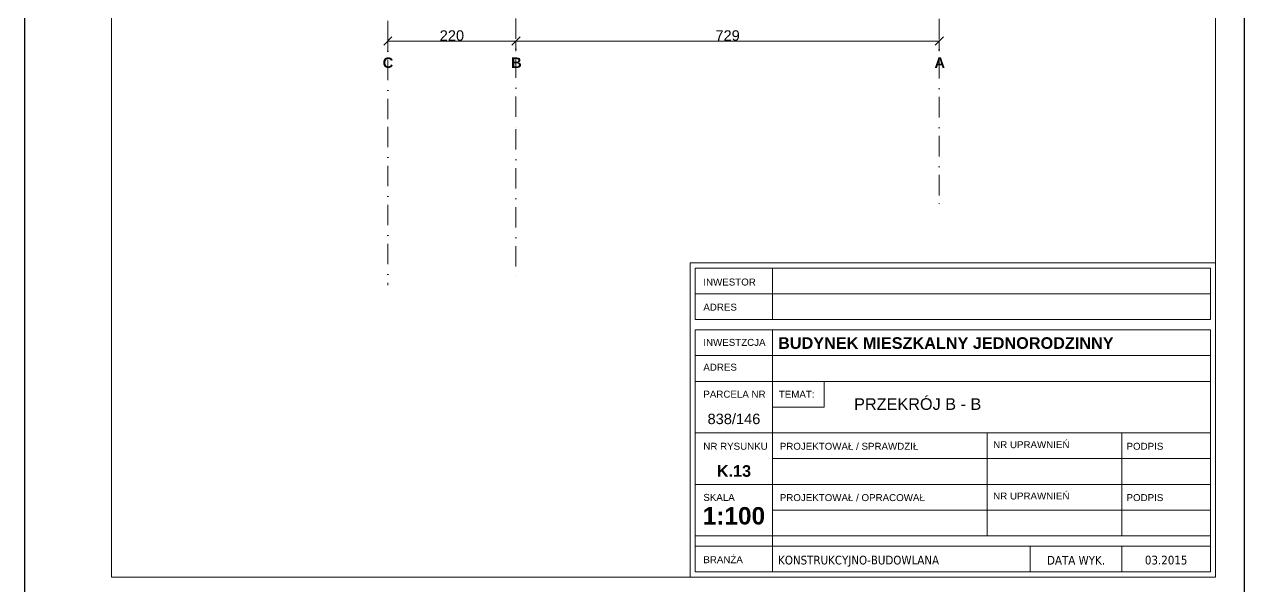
# Model space of a CAD drawing. Header units: millimetres. Extents: x 4647 to 73915, y -13612 to -8141.
# Drawn here: x 11099 to 13199, y -12393 to -11426 of the extents above; entities that cross this region are included whole.
import ezdxf
from ezdxf.enums import TextEntityAlignment as Align

# ---------------------------------------------------------------- set-up
doc = ezdxf.new("R2010")
doc.units = ezdxf.units.MM
doc.linetypes.add('Kropki i Kreski', pattern=[67.027776, 35.277777, -17.638888, 0, -14.111111])
doc.layers.add('Konstrukcja - Siatka mod', color=7, linetype='Continuous')
doc.layers.add('Wymiarowanie - Ogólne', color=7, linetype='Continuous')
for name, color, linetype, lineweight in [('Konstrukcja - Siatka mod_Nr_Pióra__1', 7, 'Continuous', 5), ('Konstrukcja - Siatka mod_Nr_Pióra__7', 7, 'Continuous', 35), ('Opisy - Tekst_Nr_Pióra__1', 7, 'Continuous', 13), ('Opisy - Tekst_Nr_Pióra__7', 7, 'Continuous', 35)]:
    doc.layers.add(name, color=color, linetype=linetype, lineweight=lineweight)
doc.layers.add('Konstrukcja - Siatka mod_Nr_Pióra__4', color=7, linetype='Continuous', lineweight=5, true_color=0x029e21)
doc.layers.add('Opisy - Tekst_Nr_Pióra__2', color=7, linetype='Continuous', lineweight=15, true_color=0x7f7f7f)
doc.styles.add('GENERATED_STYLE_1', font='arialbd.ttf')
doc.styles.add('GENERATED_STYLE_2', font='tahoma.ttf')
doc.styles.add('GENERATED_STYLE_3', font='arial.ttf')
doc.styles.add('GENERATED_STYLE_4', font='arial.ttf')

# ---------------------------------------------------------------- blocks, each defined once
blk = doc.blocks.new('ARROWHEAD_6')
at = {"color": 0, "linetype": 'Continuous', "lineweight": 0}
for p, q in [((0, 0), (-1, 0)), ((-0.5, -0.5), (0.5, 0.5))]:
    blk.add_line(p, q, dxfattribs=at)
blk = doc.blocks.new('Standardowy znacznik siatki')
at = {"layer": 'Konstrukcja - Siatka mod_Nr_Pióra__4', "linetype": 'Kropki i Kreski'}
for p, q in [((272.5, 0), (0, 0)), ((272.5, 0), (1529.2, 0)), ((1529.2, 0), (1801.7, 0))]:
    blk.add_line(p, q, dxfattribs=at)
blk.add_point((272.5, 0), dxfattribs=at)
blk.add_point((272.5, 0), dxfattribs=at)
at = {"layer": 'Konstrukcja - Siatka mod_Nr_Pióra__7', "linetype": 'Continuous'}
blk.add_circle((-20, 0), 20, dxfattribs=at)
at = {"layer": 'Konstrukcja - Siatka mod_Nr_Pióra__1', "style": 'GENERATED_STYLE_1'}
blk.add_attdef('AC_MarkerText_1', text='', height=18, dxfattribs=at).set_placement((-28.2, -13.3), align=Align.BOTTOM_LEFT)
blk = doc.blocks.new('Standardowy znacznik siatki_2')
at = {"layer": 'Konstrukcja - Siatka mod_Nr_Pióra__4', "linetype": 'Kropki i Kreski'}
for p, q in [((268.5, 0), (1533.2, 0)), ((1533.2, 0), (1801.7, 0)), ((268.5, 0), (0, 0))]:
    blk.add_line(p, q, dxfattribs=at)
blk.add_point((268.5, 0), dxfattribs=at)
blk.add_point((268.5, 0), dxfattribs=at)
at = {"layer": 'Konstrukcja - Siatka mod_Nr_Pióra__7', "linetype": 'Continuous'}
blk.add_circle((-20, 0), 20, dxfattribs=at)
at = {"layer": 'Konstrukcja - Siatka mod_Nr_Pióra__1', "style": 'GENERATED_STYLE_1'}
blk.add_attdef('AC_MarkerText_1', text='', height=18, dxfattribs=at).set_placement((-28.9, -13.3), align=Align.BOTTOM_LEFT)
blk = doc.blocks.new('Standardowy znacznik siatki_3')
at = {"layer": 'Konstrukcja - Siatka mod_Nr_Pióra__4', "linetype": 'Kropki i Kreski'}
for p, q in [((1, 0), (0, 0)), ((1, 0), (1660.6, 0)), ((1660.6, 0), (1661.6, 0))]:
    blk.add_line(p, q, dxfattribs=at)
blk.add_point((1, 0), dxfattribs=at)
blk.add_point((1, 0), dxfattribs=at)
at = {"layer": 'Konstrukcja - Siatka mod_Nr_Pióra__7', "linetype": 'Continuous'}
blk.add_circle((-20, 0), 20, dxfattribs=at)
at = {"layer": 'Konstrukcja - Siatka mod_Nr_Pióra__1', "style": 'GENERATED_STYLE_1'}
blk.add_attdef('AC_MarkerText_1', text='', height=18, rotation=90, dxfattribs=at).set_placement((-6.7, -6.8), align=Align.BOTTOM_LEFT)

msp = doc.modelspace()

# ---------------------------------------------------------------- linework, layer by layer
msp.add_lwpolyline([(11098.99, -12577.97), (13198.99, -12577.97), (13198.99, -9607.97), (11098.99, -9607.97)], close=True)
at = {"layer": 'Opisy - Tekst_Nr_Pióra__1', "linetype": 'Continuous', "ltscale": 10}
for p, q in [((12386.63, -11846.09), (12386.63, -11934.74)), ((12253.66, -11890.41), (13140.13, -11890.41)), ((12386.63, -11952.46), (12386.63, -12369.1)), ((12253.66, -11996.79), (13140.13, -11996.79)), ((12253.66, -12041.11), (13140.13, -12041.11)), ((12253.66, -12129.76), (13140.13, -12129.76)), ((12755.73, -12129.76), (12755.73, -12307.05)), ((12987.86, -12129.76), (12987.86, -12307.05)), ((12386.63, -12174.08), (13140.13, -12174.08)), ((12253.66, -12218.4), (13140.13, -12218.4)), ((12386.63, -12262.73), (13140.13, -12262.73)), ((12253.66, -12307.05), (13140.13, -12307.05)), ((12253.66, -12324.78), (13140.13, -12324.78)), ((12829.86, -12324.78), (12829.86, -12369.1)), ((12987.86, -12324.78), (12987.86, -12369.1))]:
    msp.add_line(p, q, dxfattribs=at)
at = {"layer": 'Opisy - Tekst_Nr_Pióra__1', "linetype": 'Continuous', "ltscale": 10, "flags": 128}
for points in [[(13148.99, -12377.97), (11248.99, -12377.97), (11248.99, -9657.97), (13148.99, -9657.97)], [(12244.8, -11837.22), (13148.99, -11837.22), (13148.99, -12377.97), (12244.8, -12377.97)], [(13140.13, -11934.74), (12253.66, -11934.74), (12253.66, -11846.09), (13140.13, -11846.09)], [(12253.66, -11952.46), (13140.13, -11952.46), (13140.13, -12369.1), (12253.66, -12369.1)]]:
    msp.add_lwpolyline(points, close=True, dxfattribs=at)
msp.add_lwpolyline([(12386.63, -12085.43), (12475.28, -12085.43), (12475.28, -12041.11)], dxfattribs=at)
at = {"layer": 'Wymiarowanie - Ogólne', "color": 151, "lineweight": 20}
for p, q in [((11724.48, -11472.57), (11724.48, -11454.9)), ((11738.73, -11455.08), (11930.72, -11455.08)), ((11944.97, -11472.57), (11944.97, -11454.9)), ((11944.97, -11472.57), (11944.97, -11454.9)), ((11959.22, -11455.08), (12659.23, -11455.08)), ((12673.48, -11472.57), (12673.48, -11454.9))]:
    msp.add_line(p, q, dxfattribs=at)

# ---------------------------------------------------------------- block references
at = {"layer": 'Konstrukcja - Siatka mod', "color": 251, "lineweight": 15}
ref = msp.add_blockref('Standardowy znacznik siatki', (11724.48, -10073.57), dxfattribs=dict(at, rotation=270))
ref.add_attrib('AC_MarkerText_1_1', 'C', dxfattribs={"color": 251, "lineweight": 15, "height": 18, "style": 'GENERATED_STYLE_1'}).set_placement((11715.59, -10066.86), align=Align.BOTTOM_LEFT)
ref.add_attrib('AC_MarkerText_1_2', 'C', dxfattribs={"color": 251, "lineweight": 15, "height": 18, "style": 'GENERATED_STYLE_1'}).set_placement((11715.59, -11506.86), align=Align.BOTTOM_LEFT)
ref = msp.add_blockref('Standardowy znacznik siatki_2', (11944.97, -10073.57), dxfattribs=dict(at, rotation=270))
ref.add_attrib('AC_MarkerText_1_1', 'B', dxfattribs={"color": 251, "lineweight": 15, "height": 18, "style": 'GENERATED_STYLE_1'}).set_placement((11936.74, -10066.86), align=Align.BOTTOM_LEFT)
ref.add_attrib('AC_MarkerText_1_2', 'B', dxfattribs={"color": 251, "lineweight": 15, "height": 18, "style": 'GENERATED_STYLE_1'}).set_placement((11936.74, -11506.86), align=Align.BOTTOM_LEFT)
ref = msp.add_blockref('Standardowy znacznik siatki_3', (12673.48, -10073.57), dxfattribs=dict(at, rotation=270))
ref.add_attrib('AC_MarkerText_1_1', 'A', dxfattribs={"color": 251, "lineweight": 15, "height": 18, "style": 'GENERATED_STYLE_1'}).set_placement((12665.25, -10066.86), align=Align.BOTTOM_LEFT)
ref.add_attrib('AC_MarkerText_1_2', 'A', dxfattribs={"color": 251, "lineweight": 15, "height": 18, "style": 'GENERATED_STYLE_1'}).set_placement((12665.25, -11506.86), align=Align.BOTTOM_LEFT)
at = {"layer": 'Wymiarowanie - Ogólne', "color": 151, "lineweight": 20, "xscale": 14.25, "yscale": 14.25, "zscale": 14.25, "rotation": 180}
for p in [(11724.48, -11455.08), (11944.97, -11455.08)]:
    msp.add_blockref('ARROWHEAD_6', p, dxfattribs=at)
at = {"layer": 'Wymiarowanie - Ogólne', "color": 151, "lineweight": 20, "xscale": 14.25, "yscale": 14.25, "zscale": 14.25}
for p in [(11944.97, -11455.08), (12673.48, -11455.08)]:
    msp.add_blockref('ARROWHEAD_6', p, dxfattribs=at)

# ---------------------------------------------------------------- texts
at = {"layer": 'Opisy - Tekst_Nr_Pióra__2', "linetype": 'Continuous', "char_height": 12, "attachment_point": 1, "style": 'GENERATED_STYLE_4'}
for s, insert in [('{INWESTOR}', (12267.48, -11864.04)), ('{ADRES}', (12267.48, -11907.26)), ('{INWESTZCJA}', (12267.48, -11967.92)), ('{ADRES}', (12267.48, -12010.66)), ('{PARCELA NR}', (12267.48, -12057.11)), ('{TEMAT:}', (12397.4, -12057.2)), ('{NR RYSUNKU}', (12267.48, -12146.79)), ('{PROJEKTOWAŁ / SPRAWDZIŁ}', (12399.06, -12146.79)), ('{NR UPRAWNIEŃ}', (12766.3, -12144.03)), ('{PODPIS}', (12995.79, -12146.79)), ('{SKALA}', (12267.48, -12234.83)), ('{PROJEKTOWAŁ / OPRACOWAŁ}', (12399.06, -12235.19)), ('{NR UPRAWNIEŃ}', (12766.3, -12232.43)), ('{PODPIS}', (12995.79, -12235.19)), ('{BRANŻA}', (12267.48, -12342.08))]:
    msp.add_mtext(s, dxfattribs=dict(at, insert=insert))
at = {"layer": 'Opisy - Tekst_Nr_Pióra__7', "linetype": 'Continuous'}
for s, insert, char_height, attachment_point, style in [('{BUDYNEK MIESZKALNY JEDNORODZINNY}', (12396.11, -11965.09), 20, 1, 'GENERATED_STYLE_1'), ('{\\fArial|b0|i0|c238|p34;\\C70;PRZEKRÓJ B - B}', (12526.99, -12070.12), 20, 1, 'GENERATED_STYLE_1'), ('{838/146}', (12320.15, -12114.92), 18, 8, 'GENERATED_STYLE_3'), ('K.13', (12320.15, -12205.66), 20, 8, 'GENERATED_STYLE_1'), ('{1:100}', (12320.15, -12287.93), 30, 8, 'GENERATED_STYLE_1'), ('KONSTRUKCYJNO-BUDOWLANA', (12396.13, -12341.23), 15, 1, 'GENERATED_STYLE_2'), ('{DATA WYK.}', (12908.86, -12341.49), 15, 2, 'GENERATED_STYLE_2'), ('{03.2015}', (13063.99, -12341.23), 15, 2, 'GENERATED_STYLE_2')]:
    msp.add_mtext(s, dxfattribs=dict(at, insert=insert, char_height=char_height, attachment_point=attachment_point, style=style))
at = {"layer": 'Wymiarowanie - Ogólne', "color": 8, "lineweight": 20, "char_height": 18, "attachment_point": 5, "style": 'GENERATED_STYLE_3'}
for s, insert in [('\\A1;220', (11834.73, -11445.79)), ('\\A1;729', (12309.23, -11445.79))]:
    msp.add_mtext(s, dxfattribs=dict(at, insert=insert))

doc.saveas('drawing.dxf')
